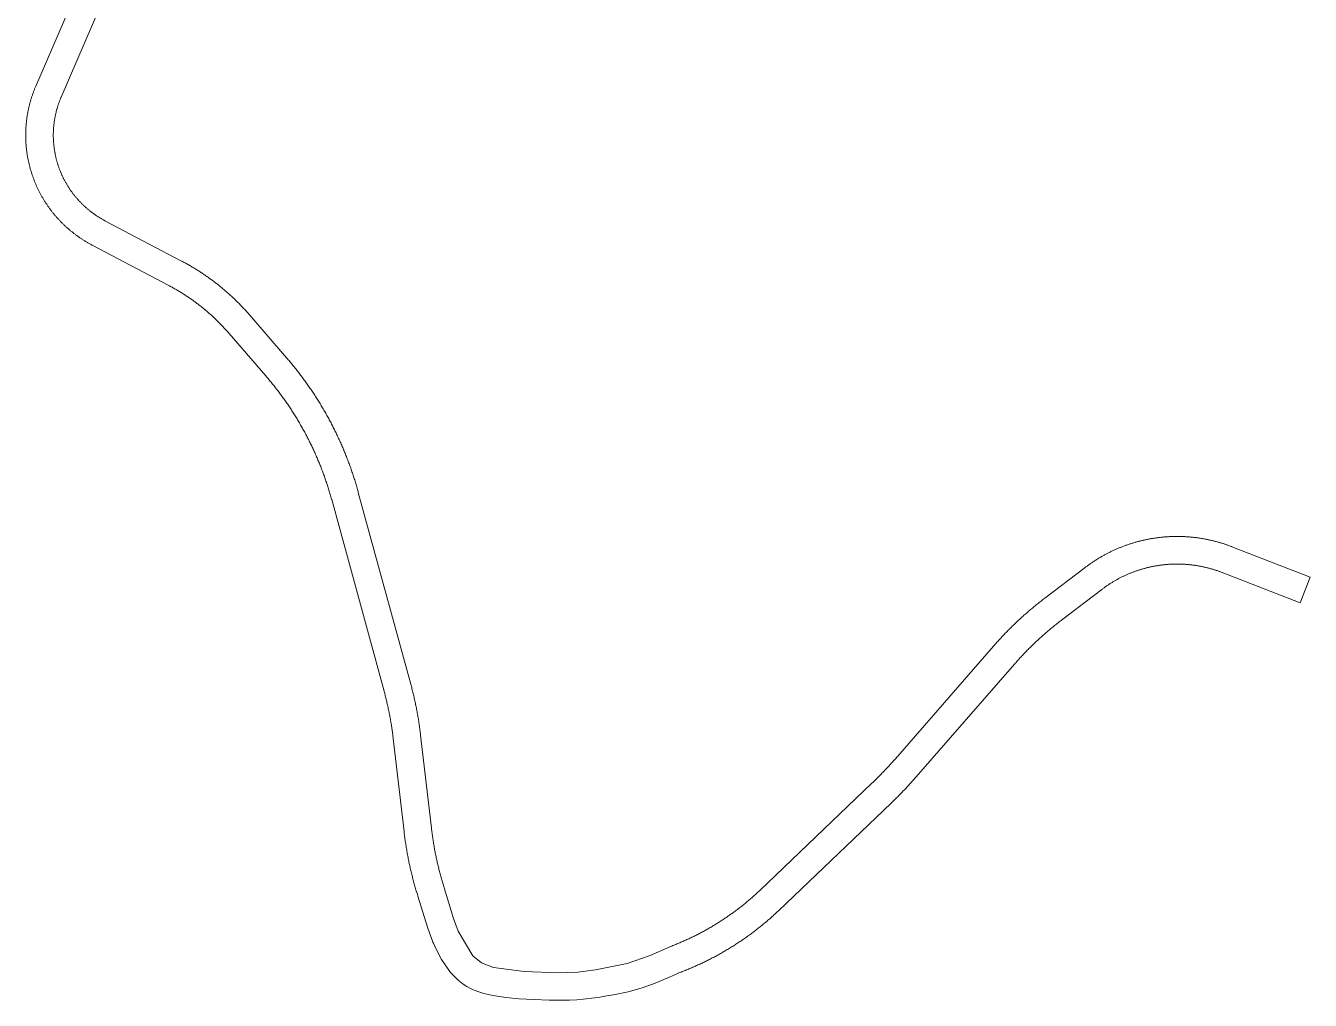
# Model space of a CAD drawing. Header units: metres. Extents: x 544015 to 544308, y 1852479 to 1852832.
# Drawn here: x 544074.9 to 544307.5, y 1852478.9 to 1852655.5 of the extents above; entities that cross this region are included whole.
import ezdxf

# ---------------------------------------------------------------- set-up
doc = ezdxf.new("R2010")
doc.units = ezdxf.units.M
doc.header["$MEASUREMENT"] = 0
doc.layers.add('Level 30', color=7, linetype='Continuous', lineweight=0)

msp = doc.modelspace()

# ---------------------------------------------------------------- linework, layer by layer
at = {"layer": 'Level 30', "color": 1, "linetype": 'Continuous', "lineweight": 0, "flags": 128}
for points in [[(544086.7305, 1852667.7745), (544076.7261, 1852644.5148), (544076.6734, 1852644.3914), (544076.6215, 1852644.2677), (544076.5703, 1852644.1437), (544076.5199, 1852644.0194), (544076.4702, 1852643.8947), (544076.4213, 1852643.7698), (544076.3731, 1852643.6446), (544076.3257, 1852643.5191), (544076.279, 1852643.3933), (544076.233, 1852643.2673), (544076.1878, 1852643.141), (544076.1434, 1852643.0144), (544076.0997, 1852642.8875), (544076.0568, 1852642.7604), (544076.0146, 1852642.6331), (544075.9732, 1852642.5054), (544075.9325, 1852642.3776), (544075.8926, 1852642.2495), (544075.8535, 1852642.1212), (544075.8152, 1852641.9926), (544075.7776, 1852641.8638), (544075.7408, 1852641.7348), (544075.7047, 1852641.6056), (544075.6694, 1852641.4761), (544075.6349, 1852641.3465), (544075.6012, 1852641.2166), (544075.5682, 1852641.0866), (544075.5361, 1852640.9563), (544075.5047, 1852640.8259), (544075.474, 1852640.6952), (544075.4442, 1852640.5644), (544075.4151, 1852640.4335), (544075.3868, 1852640.3023), (544075.3593, 1852640.171), (544075.3326, 1852640.0395), (544075.3067, 1852639.9079), (544075.2815, 1852639.7761), (544075.2572, 1852639.6442), (544075.2336, 1852639.5121), (544075.2108, 1852639.3799), (544075.1888, 1852639.2475), (544075.1676, 1852639.1151), (544075.1472, 1852638.9825), (544075.1276, 1852638.8497), (544075.1087, 1852638.7169), (544075.0907, 1852638.584), (544075.0734, 1852638.4509), (544075.057, 1852638.3178), (544075.0413, 1852638.1845), (544075.0265, 1852638.0512), (544075.0124, 1852637.9177), (544074.9991, 1852637.7842), (544074.9866, 1852637.6507), (544074.9749, 1852637.517), (544074.9641, 1852637.3833), (544074.954, 1852637.2495), (544074.9447, 1852637.1157), (544074.9362, 1852636.9818), (544074.9285, 1852636.8478), (544074.9216, 1852636.7138), (544074.9155, 1852636.5798), (544074.9102, 1852636.4457), (544074.9057, 1852636.3117), (544074.902, 1852636.1775), (544074.8991, 1852636.0434), (544074.897, 1852635.9093), (544074.8957, 1852635.7751), (544074.8952, 1852635.6409), (544074.8955, 1852635.5068), (544074.8966, 1852635.3726), (544074.8985, 1852635.2385), (544074.9012, 1852635.1043), (544074.9047, 1852634.9702), (544074.909, 1852634.8361), (544074.9142, 1852634.7021), (544074.9201, 1852634.568), (544074.9268, 1852634.434), (544074.9343, 1852634.3001), (544074.9425, 1852634.1662), (544074.9516, 1852634.0323), (544074.9615, 1852633.8985), (544074.9722, 1852633.7648), (544074.9837, 1852633.6311), (544074.996, 1852633.4975), (544075.0091, 1852633.364), (544075.023, 1852633.2305), (544075.0376, 1852633.0972), (544075.0531, 1852632.9639), (544075.0694, 1852632.8307), (544075.0864, 1852632.6977), (544075.1043, 1852632.5647), (544075.1229, 1852632.4318), (544075.1424, 1852632.2991), (544075.1626, 1852632.1664), (544075.1836, 1852632.0339), (544075.2054, 1852631.9015), (544075.228, 1852631.7693), (544075.2514, 1852631.6372), (544075.2755, 1852631.5052), (544075.3005, 1852631.3734), (544075.3262, 1852631.2417), (544075.3528, 1852631.1102), (544075.3801, 1852630.9789), (544075.4082, 1852630.8477), (544075.437, 1852630.7166), (544075.4667, 1852630.5858), (544075.4971, 1852630.4551), (544075.5284, 1852630.3247), (544075.5603, 1852630.1944), (544075.5931, 1852630.0643), (544075.6267, 1852629.9344), (544075.661, 1852629.8047), (544075.6961, 1852629.6752), (544075.7319, 1852629.5459), (544075.7686, 1852629.4168), (544075.806, 1852629.288), (544075.8441, 1852629.1593), (544075.8831, 1852629.031), (544075.9228, 1852628.9028), (544075.9632, 1852628.7749), (544076.0044, 1852628.6472), (544076.0464, 1852628.5198), (544076.0892, 1852628.3926), (544076.1327, 1852628.2657), (544076.1769, 1852628.139), (544076.2219, 1852628.0127), (544076.2677, 1852627.8865), (544076.3142, 1852627.7607), (544076.3615, 1852627.6351), (544076.4095, 1852627.5099), (544076.4583, 1852627.3849), (544076.5078, 1852627.2602), (544076.558, 1852627.1358), (544076.609, 1852627.0117), (544076.6607, 1852626.8879), (544076.7132, 1852626.7644), (544076.7664, 1852626.6412), (544076.8203, 1852626.5184), (544076.875, 1852626.3959), (544076.9304, 1852626.2737), (544076.9865, 1852626.1518), (544077.0434, 1852626.0303), (544077.1009, 1852625.9091), (544077.1592, 1852625.7883), (544077.2182, 1852625.6678), (544077.278, 1852625.5476), (544077.3384, 1852625.4279), (544077.3996, 1852625.3085), (544077.4614, 1852625.1894), (544077.524, 1852625.0707), (544077.5873, 1852624.9524), (544077.6513, 1852624.8345), (544077.716, 1852624.717), (544077.7814, 1852624.5998), (544077.8475, 1852624.4831), (544077.9142, 1852624.3667), (544077.9817, 1852624.2507), (544078.0499, 1852624.1352), (544078.1187, 1852624.02), (544078.1883, 1852623.9053), (544078.2585, 1852623.791), (544078.3294, 1852623.6771), (544078.401, 1852623.5636), (544078.4732, 1852623.4506), (544078.5462, 1852623.3379), (544078.6198, 1852623.2258), (544078.694, 1852623.114), (544078.769, 1852623.0028), (544078.8445, 1852622.8919), (544078.9208, 1852622.7815), (544078.9977, 1852622.6716), (544079.0753, 1852622.5621), (544079.1535, 1852622.4531), (544079.2324, 1852622.3446), (544079.3119, 1852622.2365), (544079.392, 1852622.1289), (544079.4728, 1852622.0218), (544079.5542, 1852621.9152), (544079.6363, 1852621.809), (544079.719, 1852621.7034), (544079.8023, 1852621.5982), (544079.8863, 1852621.4936), (544079.9708, 1852621.3894), (544080.056, 1852621.2858), (544080.1418, 1852621.1827), (544080.2283, 1852621.08), (544080.3153, 1852620.9779), (544080.4029, 1852620.8763), (544080.4912, 1852620.7753), (544080.58, 1852620.6748), (544080.6695, 1852620.5748), (544080.7595, 1852620.4753), (544080.8501, 1852620.3764), (544080.9413, 1852620.278), (544081.0331, 1852620.1801), (544081.1255, 1852620.0829), (544081.2185, 1852619.9861), (544081.312, 1852619.8899), (544081.4061, 1852619.7943), (544081.5008, 1852619.6993), (544081.5961, 1852619.6048), (544081.6919, 1852619.5108), (544081.7882, 1852619.4175), (544081.8851, 1852619.3247), (544081.9826, 1852619.2325), (544082.0806, 1852619.1409), (544082.1792, 1852619.0499), (544082.2783, 1852618.9594), (544082.3779, 1852618.8696), (544082.4781, 1852618.7804), (544082.5788, 1852618.6917), (544082.68, 1852618.6037), (544082.7818, 1852618.5162), (544082.8841, 1852618.4294), (544082.9869, 1852618.3432), (544083.0902, 1852618.2576), (544083.194, 1852618.1726), (544083.2983, 1852618.0882), (544083.4031, 1852618.0045), (544083.5084, 1852617.9213), (544083.6142, 1852617.8388), (544083.7205, 1852617.757), (544083.8273, 1852617.6758), (544083.9346, 1852617.5952), (544084.0423, 1852617.5152), (544084.1506, 1852617.4359), (544084.2592, 1852617.3573), (544084.3684, 1852617.2793), (544084.478, 1852617.2019), (544084.5881, 1852617.1252), (544084.6986, 1852617.0492), (544084.8096, 1852616.9738), (544084.9211, 1852616.8991), (544085.0329, 1852616.8251), (544085.1453, 1852616.7517), (544085.258, 1852616.679), (544085.3712, 1852616.6069), (544085.4848, 1852616.5356), (544085.5988, 1852616.4649), (544085.7133, 1852616.3949), (544085.8282, 1852616.3256), (544085.9435, 1852616.257), (544086.0591, 1852616.189), (544086.1752, 1852616.1218), (544086.2917, 1852616.0552), (544086.4086, 1852615.9894), (544086.5259, 1852615.9242), (544086.6436, 1852615.8597), (544086.7616, 1852615.796), (544086.88, 1852615.7329), (544086.9128, 1852615.7156), (544100.803, 1852608.4022), (544100.9561, 1852608.3211), (544101.1088, 1852608.2394), (544101.2611, 1852608.1569), (544101.413, 1852608.0738), (544101.5646, 1852607.9899), (544101.7157, 1852607.9054), (544101.8665, 1852607.8201), (544102.0169, 1852607.7341), (544102.1669, 1852607.6475), (544102.3164, 1852607.5602), (544102.4656, 1852607.4721), (544102.6144, 1852607.3834), (544102.7627, 1852607.294), (544102.9106, 1852607.2039), (544103.0581, 1852607.1132), (544103.2052, 1852607.0217), (544103.3519, 1852606.9296), (544103.4982, 1852606.8368), (544103.644, 1852606.7433), (544103.7894, 1852606.6491), (544103.9343, 1852606.5543), (544104.0788, 1852606.4588), (544104.2229, 1852606.3627), (544104.3665, 1852606.2658), (544104.5096, 1852606.1684), (544104.6524, 1852606.0702), (544104.7946, 1852605.9714), (544104.9364, 1852605.872), (544105.0778, 1852605.7718), (544105.2186, 1852605.6711), (544105.3591, 1852605.5697), (544105.499, 1852605.4676), (544105.6385, 1852605.3649), (544105.7775, 1852605.2616), (544105.916, 1852605.1576), (544106.054, 1852605.0529), (544106.1916, 1852604.9477), (544106.3286, 1852604.8418), (544106.4652, 1852604.7352), (544106.6013, 1852604.6281), (544106.7368, 1852604.5203), (544106.8719, 1852604.4119), (544107.0065, 1852604.3028), (544107.1406, 1852604.1932), (544107.2741, 1852604.0829), (544107.4072, 1852603.972), (544107.5397, 1852603.8605), (544107.6717, 1852603.7484), (544107.8033, 1852603.6357), (544107.9342, 1852603.5224), (544108.0647, 1852603.4084), (544108.1946, 1852603.2939), (544108.324, 1852603.1788), (544108.4529, 1852603.063), (544108.5812, 1852602.9467), (544108.709, 1852602.8298), (544108.8363, 1852602.7123), (544108.963, 1852602.5942), (544109.0891, 1852602.4755), (544109.2147, 1852602.3563), (544109.3398, 1852602.2364), (544109.4643, 1852602.116), (544109.5882, 1852601.995), (544109.7116, 1852601.8735), (544109.8345, 1852601.7513), (544109.9567, 1852601.6287), (544110.0784, 1852601.5054), (544110.1995, 1852601.3816), (544110.3201, 1852601.2572), (544110.44, 1852601.1323), (544110.5594, 1852601.0068), (544110.6782, 1852600.8808), (544110.7965, 1852600.7542), (544110.9141, 1852600.6271), (544111.0312, 1852600.4994), (544111.1476, 1852600.3712), (544111.2635, 1852600.2425), (544111.3788, 1852600.1132), (544111.4934, 1852599.9834), (544111.6075, 1852599.853), (544111.7147, 1852599.7294), (544118.3636, 1852592.0297), (544118.5035, 1852591.8672), (544118.6427, 1852591.704), (544118.7814, 1852591.5404), (544118.9194, 1852591.3763), (544119.0569, 1852591.2116), (544119.1937, 1852591.0464), (544119.3299, 1852590.8808), (544119.4655, 1852590.7146), (544119.6004, 1852590.5479), (544119.7348, 1852590.3807), (544119.8685, 1852590.213), (544120.0016, 1852590.0448), (544120.134, 1852589.8761), (544120.2658, 1852589.7069), (544120.397, 1852589.5373), (544120.5276, 1852589.3671), (544120.6575, 1852589.1965), (544120.7868, 1852589.0253), (544120.9155, 1852588.8537), (544121.0435, 1852588.6816), (544121.1708, 1852588.5091), (544121.2975, 1852588.336), (544121.4236, 1852588.1625), (544121.549, 1852587.9886), (544121.6738, 1852587.8141), (544121.798, 1852587.6392), (544121.9214, 1852587.4638), (544122.0442, 1852587.288), (544122.1664, 1852587.1117), (544122.2879, 1852586.935), (544122.4087, 1852586.7578), (544122.5289, 1852586.5801), (544122.6484, 1852586.402), (544122.7673, 1852586.2235), (544122.8855, 1852586.0445), (544123.003, 1852585.8651), (544123.1198, 1852585.6853), (544123.236, 1852585.505), (544123.3515, 1852585.3243), (544123.4663, 1852585.1431), (544123.5805, 1852584.9615), (544123.694, 1852584.7795), (544123.8068, 1852584.5971), (544123.9189, 1852584.4143), (544124.0303, 1852584.231), (544124.141, 1852584.0473), (544124.2511, 1852583.8633), (544124.3605, 1852583.6788), (544124.4691, 1852583.4939), (544124.5771, 1852583.3086), (544124.6844, 1852583.1229), (544124.791, 1852582.9367), (544124.8969, 1852582.7502), (544125.0022, 1852582.5633), (544125.1067, 1852582.3761), (544125.2105, 1852582.1884), (544125.3136, 1852582.0003), (544125.416, 1852581.8119), (544125.5177, 1852581.6231), (544125.6187, 1852581.4339), (544125.719, 1852581.2443), (544125.8186, 1852581.0543), (544125.9175, 1852580.864), (544126.0157, 1852580.6733), (544126.1131, 1852580.4823), (544126.2099, 1852580.2908), (544126.3059, 1852580.0991), (544126.4012, 1852579.9069), (544126.4958, 1852579.7144), (544126.5897, 1852579.5216), (544126.6829, 1852579.3284), (544126.7753, 1852579.1349), (544126.867, 1852578.941), (544126.958, 1852578.7468), (544127.0483, 1852578.5522), (544127.1378, 1852578.3573), (544127.2266, 1852578.1621), (544127.3147, 1852577.9666), (544127.4021, 1852577.7707), (544127.4887, 1852577.5745), (544127.5746, 1852577.378), (544127.6598, 1852577.1811), (544127.7442, 1852576.984), (544127.8279, 1852576.7865), (544127.9108, 1852576.5887), (544127.993, 1852576.3906), (544128.0745, 1852576.1922), (544128.1552, 1852575.9935), (544128.2352, 1852575.7945), (544128.3145, 1852575.5952), (544128.393, 1852575.3956), (544128.4707, 1852575.1957), (544128.5477, 1852574.9955), (544128.624, 1852574.7951), (544128.6995, 1852574.5943), (544128.7743, 1852574.3933), (544128.8483, 1852574.192), (544128.9216, 1852573.9904), (544128.9941, 1852573.7886), (544129.0658, 1852573.5865), (544129.1368, 1852573.3841), (544129.2071, 1852573.1815), (544129.2766, 1852572.9786), (544129.3453, 1852572.7754), (544129.4133, 1852572.572), (544129.4805, 1852572.3683), (544129.547, 1852572.1644), (544129.6127, 1852571.9602), (544129.6776, 1852571.7558), (544129.7418, 1852571.5512), (544129.8052, 1852571.3463), (544129.8678, 1852571.1411), (544129.9297, 1852570.9358), (544129.9908, 1852570.7302), (544130.0511, 1852570.5244), (544130.1107, 1852570.3183), (544130.1695, 1852570.1121), (544130.2276, 1852569.9056), (544130.2848, 1852569.6989), (544130.3094, 1852569.6094), (544139.7978, 1852534.8945), (544139.8539, 1852534.6875), (544139.9093, 1852534.4803), (544139.9639, 1852534.2729), (544140.0178, 1852534.0653), (544140.0708, 1852533.8575), (544140.1231, 1852533.6495), (544140.1747, 1852533.4413), (544140.2254, 1852533.2329), (544140.2754, 1852533.0243), (544140.3245, 1852532.8156), (544140.3729, 1852532.6066), (544140.4206, 1852532.3975), (544140.4674, 1852532.1882), (544140.5135, 1852531.9787), (544140.5587, 1852531.7691), (544140.6032, 1852531.5593), (544140.647, 1852531.3493), (544140.6899, 1852531.1392), (544140.732, 1852530.9289), (544140.7734, 1852530.7184), (544140.814, 1852530.5078), (544140.8538, 1852530.2971), (544140.8928, 1852530.0862), (544140.931, 1852529.8751), (544140.9684, 1852529.664), (544141.0051, 1852529.4526), (544141.0409, 1852529.2412), (544141.076, 1852529.0296), (544141.1103, 1852528.8179), (544141.1438, 1852528.606), (544141.1764, 1852528.394), (544141.2084, 1852528.182), (544141.2395, 1852527.9698), (544141.2698, 1852527.7574), (544141.2993, 1852527.545), (544141.3281, 1852527.3325), (544141.356, 1852527.1198), (544141.3832, 1852526.9071), (544141.4095, 1852526.6942), (544141.4351, 1852526.4813), (544141.4484, 1852526.3677), (544143.4062, 1852509.5097), (544143.4328, 1852509.2861), (544143.4601, 1852509.0626), (544143.4883, 1852508.8391), (544143.5173, 1852508.6158), (544143.547, 1852508.3926), (544143.5776, 1852508.1695), (544143.6089, 1852507.9465), (544143.6411, 1852507.7236), (544143.674, 1852507.5008), (544143.7077, 1852507.2781), (544143.7423, 1852507.0556), (544143.7776, 1852506.8332), (544143.8136, 1852506.6109), (544143.8505, 1852506.3887), (544143.8882, 1852506.1667), (544143.9267, 1852505.9448), (544143.9659, 1852505.7231), (544144.0059, 1852505.5014), (544144.0468, 1852505.28), (544144.0884, 1852505.0586), (544144.1308, 1852504.8375), (544144.174, 1852504.6165), (544144.2179, 1852504.3956), (544144.2627, 1852504.1749), (544144.3082, 1852503.9543), (544144.3545, 1852503.7339), (544144.4016, 1852503.5137), (544144.4495, 1852503.2937), (544144.4982, 1852503.0738), (544144.5476, 1852502.8541), (544144.5978, 1852502.6346), (544144.6488, 1852502.4152), (544144.7006, 1852502.196), (544144.7532, 1852501.9771), (544144.8065, 1852501.7583), (544144.8606, 1852501.5397), (544144.9155, 1852501.3213), (544144.9712, 1852501.103), (544145.0276, 1852500.885), (544145.0848, 1852500.6672), (544145.1428, 1852500.4496), (544145.2016, 1852500.2322), (544145.2611, 1852500.015), (544145.3214, 1852499.7981), (544145.3825, 1852499.5813), (544145.4443, 1852499.3648), (544145.5069, 1852499.1484), (544145.5703, 1852498.9323), (544145.6345, 1852498.7165), (544145.6994, 1852498.5008), (544145.7651, 1852498.2854), (544145.8315, 1852498.0702), (544145.8987, 1852497.8553), (544145.9119, 1852497.8134), (544147.6298, 1852492.182), (544148.6241, 1852489.4288), (544148.7222, 1852489.2466), (544149.0943, 1852488.4425), (544150.2011, 1852486.3013), (544151.8276, 1852483.975), (544153.2369, 1852482.55), (544154.144, 1852481.8453), (544154.792, 1852481.4277), (544155.3018, 1852481.1443), (544155.8029, 1852480.9003), (544156.7592, 1852480.5142), (544157.871, 1852480.1687), (544158.9177, 1852479.9142), (544159.9237, 1852479.7152), (544161.8621, 1852479.4344), (544164.2279, 1852479.2208), (544165.586, 1852479.1308), (544166.9484, 1852479.053), (544169.713, 1852478.9462), (544171.5039, 1852478.9235), (544173.3519, 1852478.9519), (544174.7179, 1852479.0207), (544175.8718, 1852479.1184), (544177.9612, 1852479.3784), (544178.87, 1852479.5127), (544179.7721, 1852479.6524), (544181.6257, 1852479.9687), (544183.9887, 1852480.4644), (544186.3224, 1852481.1037), (544188.6072, 1852481.9007), (544189.633, 1852482.3152), (544190.4488, 1852482.6702), (544191.2051, 1852483.0143), (544192.5418, 1852483.6217), (544193.0586, 1852483.8414), (544193.2858, 1852483.9326), (544193.5903, 1852484.0492), (544193.7832, 1852484.1235), (544193.9758, 1852484.1984), (544194.1682, 1852484.2741), (544194.3602, 1852484.3506), (544194.5519, 1852484.4278), (544194.7433, 1852484.5057), (544194.9345, 1852484.5844), (544195.1253, 1852484.6638), (544195.3158, 1852484.744), (544195.506, 1852484.8249), (544195.6959, 1852484.9065), (544195.8854, 1852484.9889), (544196.0747, 1852485.072), (544196.2636, 1852485.1558), (544196.4522, 1852485.2404), (544196.6404, 1852485.3257), (544196.8284, 1852485.4117), (544197.016, 1852485.4984), (544197.2032, 1852485.5859), (544197.3902, 1852485.6741), (544197.5768, 1852485.763), (544197.763, 1852485.8527), (544197.9489, 1852485.943), (544198.1344, 1852486.0341), (544198.3196, 1852486.1259), (544198.5044, 1852486.2184), (544198.6889, 1852486.3116), (544198.873, 1852486.4056), (544199.0567, 1852486.5002), (544199.2401, 1852486.5956), (544199.4231, 1852486.6917), (544199.6057, 1852486.7885), (544199.788, 1852486.8859), (544199.9698, 1852486.9841), (544200.1513, 1852487.083), (544200.3324, 1852487.1826), (544200.5132, 1852487.2829), (544200.6935, 1852487.3839), (544200.8734, 1852487.4856), (544201.053, 1852487.588), (544201.2321, 1852487.6911), (544201.4109, 1852487.7948), (544201.5892, 1852487.8993), (544201.7671, 1852488.0045), (544201.9447, 1852488.1103), (544202.1218, 1852488.2168), (544202.2985, 1852488.324), (544202.4748, 1852488.4319), (544202.6506, 1852488.5405), (544202.8261, 1852488.6498), (544203.0011, 1852488.7597), (544203.1757, 1852488.8703), (544203.3499, 1852488.9816), (544203.5236, 1852489.0936), (544203.6969, 1852489.2062), (544203.8698, 1852489.3195), (544204.0422, 1852489.4335), (544204.2142, 1852489.5481), (544204.3857, 1852489.6634), (544204.5568, 1852489.7794), (544204.7274, 1852489.896), (544204.8976, 1852490.0133), (544205.0673, 1852490.1312), (544205.2366, 1852490.2498), (544205.4054, 1852490.3691), (544205.5738, 1852490.489), (544205.7417, 1852490.6096), (544205.9091, 1852490.7308), (544206.076, 1852490.8526), (544206.2425, 1852490.9751), (544206.4085, 1852491.0983), (544206.574, 1852491.2221), (544206.739, 1852491.3465), (544206.9036, 1852491.4715), (544207.0677, 1852491.5972), (544207.2312, 1852491.7236), (544207.3943, 1852491.8505), (544207.5569, 1852491.9781), (544207.719, 1852492.1063), (544207.8806, 1852492.2352), (544208.0418, 1852492.3647), (544208.2024, 1852492.4948), (544208.3625, 1852492.6255), (544208.522, 1852492.7568), (544208.6811, 1852492.8888), (544208.8397, 1852493.0213), (544208.9978, 1852493.1545), (544209.1553, 1852493.2883), (544209.3123, 1852493.4227), (544209.4688, 1852493.5577), (544209.6248, 1852493.6933), (544209.7802, 1852493.8295), (544209.9352, 1852493.9664), (544210.0896, 1852494.1038), (544210.2434, 1852494.2418), (544210.3967, 1852494.3804), (544210.5495, 1852494.5196), (544210.7018, 1852494.6594), (544210.8535, 1852494.7997), (544211.0046, 1852494.9407), (544211.1552, 1852495.0822), (544211.2769, 1852495.1974), (544231.6037, 1852514.6259), (544231.7775, 1852514.7926), (544231.9508, 1852514.9599), (544232.1235, 1852515.1277), (544232.2957, 1852515.2961), (544232.4673, 1852515.4651), (544232.6383, 1852515.6347), (544232.8088, 1852515.8048), (544232.9787, 1852515.9755), (544233.148, 1852516.1468), (544233.3167, 1852516.3186), (544233.4849, 1852516.4909), (544233.6525, 1852516.6639), (544233.8196, 1852516.8374), (544233.986, 1852517.0114), (544234.1519, 1852517.186), (544234.3172, 1852517.3611), (544234.482, 1852517.5368), (544234.6461, 1852517.7131), (544234.8096, 1852517.8898), (544234.9726, 1852518.0672), (544235.135, 1852518.245), (544235.2967, 1852518.4234), (544235.4579, 1852518.6024), (544235.6185, 1852518.7818), (544235.7785, 1852518.9619), (544235.9379, 1852519.1424), (544236.0967, 1852519.3235), (544236.1645, 1852519.4011), (544253.9519, 1852539.8098), (544254.0931, 1852539.9712), (544254.235, 1852540.1321), (544254.3774, 1852540.2925), (544254.5204, 1852540.4523), (544254.664, 1852540.6116), (544254.8082, 1852540.7704), (544254.953, 1852540.9286), (544255.0984, 1852541.0863), (544255.2444, 1852541.2434), (544255.3909, 1852541.4), (544255.5381, 1852541.5561), (544255.6858, 1852541.7115), (544255.8341, 1852541.8665), (544255.983, 1852542.0209), (544256.1324, 1852542.1747), (544256.2825, 1852542.328), (544256.433, 1852542.4807), (544256.5842, 1852542.6328), (544256.7359, 1852542.7844), (544256.8882, 1852542.9354), (544257.0411, 1852543.0859), (544257.1945, 1852543.2358), (544257.3485, 1852543.3851), (544257.503, 1852543.5338), (544257.6581, 1852543.6819), (544257.8137, 1852543.8295), (544257.9699, 1852543.9765), (544258.1267, 1852544.1229), (544258.2839, 1852544.2687), (544258.4418, 1852544.414), (544258.6001, 1852544.5586), (544258.759, 1852544.7027), (544258.9185, 1852544.8461), (544259.0784, 1852544.989), (544259.2389, 1852545.1312), (544259.4, 1852545.2729), (544259.5615, 1852545.414), (544259.7236, 1852545.5544), (544259.8862, 1852545.6943), (544260.0493, 1852545.8335), (544260.213, 1852545.9722), (544260.3772, 1852546.1102), (544260.5418, 1852546.2476), (544260.707, 1852546.3844), (544260.8727, 1852546.5206), (544261.0389, 1852546.6561), (544261.2056, 1852546.7911), (544261.3728, 1852546.9254), (544261.5405, 1852547.0591), (544261.7087, 1852547.1921), (544261.8774, 1852547.3246), (544262.0466, 1852547.4564), (544262.2163, 1852547.5876), (544262.3865, 1852547.7181), (544262.46, 1852547.7742), (544269.771, 1852553.3423), (544269.8779, 1852553.4232), (544269.9854, 1852553.5036), (544270.0933, 1852553.5833), (544270.2017, 1852553.6623), (544270.3106, 1852553.7407), (544270.42, 1852553.8184), (544270.5298, 1852553.8955), (544270.64, 1852553.972), (544270.7507, 1852554.0477), (544270.8619, 1852554.1229), (544270.9735, 1852554.1973), (544271.0856, 1852554.2711), (544271.1981, 1852554.3442), (544271.311, 1852554.4167), (544271.4243, 1852554.4884), (544271.5381, 1852554.5595), (544271.6523, 1852554.6299), (544271.7669, 1852554.6997), (544271.882, 1852554.7687), (544271.9974, 1852554.8371), (544272.1133, 1852554.9047), (544272.2295, 1852554.9717), (544272.3462, 1852555.038), (544272.4632, 1852555.1036), (544272.5806, 1852555.1685), (544272.6984, 1852555.2326), (544272.8166, 1852555.2961), (544272.9352, 1852555.3589), (544273.0542, 1852555.421), (544273.1735, 1852555.4823), (544273.2931, 1852555.543), (544273.4132, 1852555.6029), (544273.5336, 1852555.6621), (544273.6543, 1852555.7206), (544273.7754, 1852555.7784), (544273.8968, 1852555.8354), (544274.0186, 1852555.8917), (544274.1407, 1852555.9473), (544274.2631, 1852556.0022), (544274.3859, 1852556.0564), (544274.509, 1852556.1098), (544274.6324, 1852556.1624), (544274.7561, 1852556.2144), (544274.8801, 1852556.2656), (544275.0044, 1852556.316), (544275.129, 1852556.3657), (544275.2539, 1852556.4147), (544275.3791, 1852556.4629), (544275.5046, 1852556.5104), (544275.6304, 1852556.5571), (544275.7564, 1852556.6031), (544275.8827, 1852556.6483), (544276.0093, 1852556.6928), (544276.1361, 1852556.7365), (544276.2632, 1852556.7794), (544276.3906, 1852556.8216), (544276.5182, 1852556.8631), (544276.646, 1852556.9038), (544276.7741, 1852556.9437), (544276.9025, 1852556.9828), (544277.031, 1852557.0212), (544277.1598, 1852557.0588), (544277.2888, 1852557.0957), (544277.418, 1852557.1317), (544277.5475, 1852557.167), (544277.6771, 1852557.2016), (544277.807, 1852557.2353), (544277.937, 1852557.2683), (544278.0672, 1852557.3005), (544278.1977, 1852557.332), (544278.3283, 1852557.3626), (544278.4591, 1852557.3925), (544278.5901, 1852557.4216), (544278.7212, 1852557.4499), (544278.8525, 1852557.4774), (544278.984, 1852557.5042), (544279.1156, 1852557.5301), (544279.2474, 1852557.5553), (544279.3793, 1852557.5797), (544279.5114, 1852557.6033), (544279.6436, 1852557.6261), (544279.7759, 1852557.6481), (544279.9084, 1852557.6694), (544280.041, 1852557.6898), (544280.1737, 1852557.7095), (544280.3066, 1852557.7283), (544280.4395, 1852557.7464), (544280.5725, 1852557.7637), (544280.7057, 1852557.7802), (544280.8389, 1852557.7958), (544280.9723, 1852557.8107), (544281.1057, 1852557.8248), (544281.2392, 1852557.8381), (544281.3728, 1852557.8507), (544281.5064, 1852557.8624), (544281.6401, 1852557.8733), (544281.7739, 1852557.8834), (544281.9078, 1852557.8927), (544282.0417, 1852557.9012), (544282.1756, 1852557.909), (544282.3096, 1852557.9159), (544282.4436, 1852557.922), (544282.5777, 1852557.9273), (544282.7118, 1852557.9319), (544282.8459, 1852557.9356), (544282.98, 1852557.9385), (544283.1141, 1852557.9406), (544283.2483, 1852557.942), (544283.3825, 1852557.9425), (544283.5166, 1852557.9422), (544283.6508, 1852557.9411), (544283.7849, 1852557.9393), (544283.9191, 1852557.9366), (544284.0532, 1852557.9331), (544284.1873, 1852557.9288), (544284.3214, 1852557.9238), (544284.4554, 1852557.9179), (544284.5894, 1852557.9112), (544284.7234, 1852557.9037), (544284.8573, 1852557.8955), (544284.9911, 1852557.8864), (544285.1249, 1852557.8765), (544285.2587, 1852557.8659), (544285.3923, 1852557.8544), (544285.5259, 1852557.8422), (544285.6595, 1852557.8291), (544285.7929, 1852557.8153), (544285.9263, 1852557.8006), (544286.0595, 1852557.7852), (544286.1927, 1852557.7689), (544286.3258, 1852557.7519), (544286.4588, 1852557.7341), (544286.5916, 1852557.7155), (544286.7244, 1852557.6961), (544286.857, 1852557.6759), (544286.9895, 1852557.6549), (544287.1219, 1852557.6331), (544287.2542, 1852557.6105), (544287.3863, 1852557.5872), (544287.5183, 1852557.5631), (544287.6501, 1852557.5381), (544287.7818, 1852557.5124), (544287.9133, 1852557.4859), (544288.0447, 1852557.4586), (544288.1759, 1852557.4306), (544288.3069, 1852557.4017), (544288.4377, 1852557.3721), (544288.5684, 1852557.3417), (544288.6989, 1852557.3105), (544288.8292, 1852557.2785), (544288.9593, 1852557.2458), (544289.0892, 1852557.2123), (544289.2189, 1852557.178), (544289.3484, 1852557.1429), (544289.4777, 1852557.1071), (544289.6068, 1852557.0705), (544289.7356, 1852557.0331), (544289.8643, 1852556.995), (544289.9927, 1852556.9561), (544290.1208, 1852556.9164), (544290.2488, 1852556.876), (544290.3764, 1852556.8348), (544290.5039, 1852556.7928), (544290.6311, 1852556.7501), (544290.758, 1852556.7066), (544290.8846, 1852556.6624), (544291.011, 1852556.6174), (544291.1372, 1852556.5717), (544291.263, 1852556.5252), (544291.3886, 1852556.4779), (544291.5139, 1852556.4299), (544291.5377, 1852556.4207), (544305.7207, 1852550.9214), (544307.5283, 1852555.5832), (544293.3452, 1852561.0826), (544293.3096, 1852561.0964), (544293.1711, 1852561.1494), (544293.0323, 1852561.2017), (544292.8932, 1852561.2533), (544292.7538, 1852561.3041), (544292.6142, 1852561.3541), (544292.4743, 1852561.4034), (544292.3342, 1852561.452), (544292.1938, 1852561.4998), (544292.0531, 1852561.5468), (544291.9122, 1852561.5931), (544291.771, 1852561.6386), (544291.6296, 1852561.6833), (544291.4879, 1852561.7273), (544291.3461, 1852561.7706), (544291.2039, 1852561.813), (544291.0616, 1852561.8547), (544290.919, 1852561.8956), (544290.7762, 1852561.9358), (544290.6332, 1852561.9751), (544290.49, 1852562.0138), (544290.3466, 1852562.0516), (544290.203, 1852562.0887), (544290.0592, 1852562.1249), (544289.9152, 1852562.1604), (544289.771, 1852562.1952), (544289.6266, 1852562.2291), (544289.482, 1852562.2623), (544289.3373, 1852562.2947), (544289.1924, 1852562.3263), (544289.0473, 1852562.3571), (544288.902, 1852562.3872), (544288.7566, 1852562.4165), (544288.611, 1852562.4449), (544288.4653, 1852562.4726), (544288.3195, 1852562.4995), (544288.1735, 1852562.5257), (544288.0273, 1852562.551), (544287.881, 1852562.5755), (544287.7346, 1852562.5993), (544287.5881, 1852562.6223), (544287.4414, 1852562.6444), (544287.2947, 1852562.6658), (544287.1478, 1852562.6864), (544287.0008, 1852562.7062), (544286.8537, 1852562.7252), (544286.7065, 1852562.7434), (544286.5592, 1852562.7608), (544286.4118, 1852562.7775), (544286.2643, 1852562.7933), (544286.1168, 1852562.8083), (544285.9691, 1852562.8226), (544285.8214, 1852562.836), (544285.6736, 1852562.8486), (544285.5258, 1852562.8605), (544285.3779, 1852562.8715), (544285.2299, 1852562.8818), (544285.0819, 1852562.8912), (544284.9338, 1852562.8999), (544284.7857, 1852562.9077), (544284.6375, 1852562.9148), (544284.4893, 1852562.921), (544284.3411, 1852562.9265), (544284.1929, 1852562.9312), (544284.0446, 1852562.935), (544283.8963, 1852562.9381), (544283.748, 1852562.9403), (544283.5997, 1852562.9418), (544283.4513, 1852562.9424), (544283.303, 1852562.9423), (544283.1547, 1852562.9414), (544283.0064, 1852562.9396), (544282.8581, 1852562.9371), (544282.7098, 1852562.9337), (544282.5615, 1852562.9296), (544282.4133, 1852562.9247), (544282.2651, 1852562.9189), (544282.1169, 1852562.9124), (544281.9688, 1852562.905), (544281.8207, 1852562.8969), (544281.6726, 1852562.888), (544281.5246, 1852562.8782), (544281.3766, 1852562.8677), (544281.2288, 1852562.8564), (544281.0809, 1852562.8442), (544280.9332, 1852562.8313), (544280.7855, 1852562.8176), (544280.6379, 1852562.8031), (544280.4903, 1852562.7877), (544280.3429, 1852562.7716), (544280.1955, 1852562.7547), (544280.0483, 1852562.737), (544279.9011, 1852562.7185), (544279.754, 1852562.6992), (544279.6071, 1852562.6792), (544279.4602, 1852562.6583), (544279.3135, 1852562.6366), (544279.1669, 1852562.6142), (544279.0204, 1852562.5909), (544278.874, 1852562.5669), (544278.7278, 1852562.5421), (544278.5817, 1852562.5165), (544278.4357, 1852562.4901), (544278.2899, 1852562.4629), (544278.1443, 1852562.4349), (544277.9988, 1852562.4061), (544277.8534, 1852562.3766), (544277.7082, 1852562.3463), (544277.5632, 1852562.3152), (544277.4183, 1852562.2833), (544277.2737, 1852562.2506), (544277.1292, 1852562.2171), (544276.9848, 1852562.1829), (544276.8407, 1852562.1479), (544276.6968, 1852562.1121), (544276.553, 1852562.0756), (544276.4095, 1852562.0382), (544276.2661, 1852562.0001), (544276.123, 1852561.9612), (544275.9801, 1852561.9216), (544275.8374, 1852561.8811), (544275.6949, 1852561.8399), (544275.5526, 1852561.798), (544275.4106, 1852561.7553), (544275.2688, 1852561.7118), (544275.1272, 1852561.6675), (544274.9859, 1852561.6225), (544274.8448, 1852561.5767), (544274.704, 1852561.5302), (544274.5634, 1852561.4829), (544274.4231, 1852561.4348), (544274.283, 1852561.386), (544274.1432, 1852561.3364), (544274.0037, 1852561.2861), (544273.8644, 1852561.235), (544273.7254, 1852561.1832), (544273.5868, 1852561.1306), (544273.4483, 1852561.0773), (544273.3102, 1852561.0232), (544273.1724, 1852560.9684), (544273.0349, 1852560.9129), (544272.8976, 1852560.8566), (544272.7607, 1852560.7995), (544272.6241, 1852560.7418), (544272.4878, 1852560.6833), (544272.3518, 1852560.624), (544272.2162, 1852560.564), (544272.0809, 1852560.5033), (544271.9458, 1852560.4419), (544271.8112, 1852560.3797), (544271.6768, 1852560.3169), (544271.5429, 1852560.2532), (544271.4092, 1852560.1889), (544271.2759, 1852560.1239), (544271.143, 1852560.0581), (544271.0104, 1852559.9916), (544270.8782, 1852559.9244), (544270.7463, 1852559.8565), (544270.6148, 1852559.7879), (544270.4837, 1852559.7185), (544270.3529, 1852559.6485), (544270.2226, 1852559.5778), (544270.0926, 1852559.5063), (544269.963, 1852559.4342), (544269.8338, 1852559.3613), (544269.705, 1852559.2878), (544269.5766, 1852559.2136), (544269.4485, 1852559.1386), (544269.3209, 1852559.063), (544269.1937, 1852558.9867), (544269.067, 1852558.9097), (544268.9406, 1852558.8321), (544268.8147, 1852558.7537), (544268.6891, 1852558.6747), (544268.564, 1852558.595), (544268.4394, 1852558.5146), (544268.3152, 1852558.4336), (544268.1914, 1852558.3519), (544268.068, 1852558.2695), (544267.9451, 1852558.1864), (544267.8227, 1852558.1027), (544267.7007, 1852558.0184), (544267.5792, 1852557.9333), (544267.4581, 1852557.8477), (544267.3375, 1852557.7613), (544267.2173, 1852557.6744), (544267.0977, 1852557.5867), (544266.9785, 1852557.4985), (544266.8597, 1852557.4095), (544266.7415, 1852557.32), (544259.4305, 1852551.7519), (544259.2976, 1852551.6504), (544259.1203, 1852551.5141), (544258.9435, 1852551.3772), (544258.7672, 1852551.2396), (544258.5914, 1852551.1015), (544258.4161, 1852550.9627), (544258.2412, 1852550.8232), (544258.0669, 1852550.6832), (544257.8931, 1852550.5425), (544257.7198, 1852550.4012), (544257.547, 1852550.2593), (544257.3747, 1852550.1168), (544257.2029, 1852549.9736), (544257.0316, 1852549.8299), (544256.8609, 1852549.6855), (544256.6907, 1852549.5405), (544256.5209, 1852549.3949), (544256.3517, 1852549.2487), (544256.1831, 1852549.1019), (544256.0149, 1852548.9545), (544255.8473, 1852548.8065), (544255.6802, 1852548.6579), (544255.5137, 1852548.5087), (544255.3476, 1852548.359), (544255.1822, 1852548.2086), (544255.0172, 1852548.0576), (544254.8528, 1852547.906), (544254.689, 1852547.7539), (544254.5256, 1852547.6011), (544254.3629, 1852547.4478), (544254.2007, 1852547.2939), (544254.039, 1852547.1394), (544253.8779, 1852546.9844), (544253.7173, 1852546.8287), (544253.5573, 1852546.6725), (544253.3979, 1852546.5157), (544253.239, 1852546.3584), (544253.0807, 1852546.2005), (544252.923, 1852546.042), (544252.7658, 1852545.883), (544252.6092, 1852545.7233), (544252.4532, 1852545.5632), (544252.2977, 1852545.4025), (544252.1428, 1852545.2412), (544251.9885, 1852545.0793), (544251.8348, 1852544.917), (544251.6816, 1852544.754), (544251.5291, 1852544.5906), (544251.3771, 1852544.4265), (544251.2257, 1852544.262), (544251.0749, 1852544.0969), (544250.9247, 1852543.9312), (544250.7751, 1852543.765), (544250.6261, 1852543.5983), (544250.4777, 1852543.4311), (544250.3298, 1852543.2633), (544250.1826, 1852543.095), (544232.3952, 1852522.6863), (544232.3241, 1852522.6048), (544232.1708, 1852522.4302), (544232.017, 1852522.256), (544231.8625, 1852522.0824), (544231.7074, 1852521.9093), (544231.5518, 1852521.7368), (544231.3955, 1852521.5648), (544231.2387, 1852521.3933), (544231.0813, 1852521.2224), (544230.9233, 1852521.052), (544230.7647, 1852520.8821), (544230.6055, 1852520.7128), (544230.4457, 1852520.5441), (544230.2854, 1852520.3759), (544230.1244, 1852520.2083), (544229.9629, 1852520.0412), (544229.8009, 1852519.8747), (544229.6382, 1852519.7087), (544229.475, 1852519.5433), (544229.3112, 1852519.3784), (544229.1469, 1852519.2141), (544228.9819, 1852519.0504), (544228.8165, 1852518.8873), (544228.6504, 1852518.7247), (544228.4838, 1852518.5627), (544228.3167, 1852518.4013), (544228.149, 1852518.2404), (544207.8221, 1852498.8119), (544207.6975, 1852498.6944), (544207.5531, 1852498.5594), (544207.4082, 1852498.4251), (544207.2628, 1852498.2913), (544207.1169, 1852498.1581), (544206.9704, 1852498.0254), (544206.8233, 1852497.8934), (544206.6758, 1852497.762), (544206.5277, 1852497.6312), (544206.379, 1852497.5009), (544206.2299, 1852497.3713), (544206.0802, 1852497.2423), (544205.93, 1852497.1139), (544205.7793, 1852496.9861), (544205.628, 1852496.8589), (544205.4763, 1852496.7323), (544205.324, 1852496.6064), (544205.1713, 1852496.481), (544205.018, 1852496.3563), (544204.8642, 1852496.2322), (544204.7099, 1852496.1087), (544204.5552, 1852495.9858), (544204.3999, 1852495.8636), (544204.2441, 1852495.742), (544204.0879, 1852495.6211), (544203.9311, 1852495.5007), (544203.7739, 1852495.381), (544203.6162, 1852495.262), (544203.458, 1852495.1435), (544203.2993, 1852495.0258), (544203.1401, 1852494.9086), (544202.9805, 1852494.7921), (544202.8204, 1852494.6763), (544202.6599, 1852494.5611), (544202.4988, 1852494.4466), (544202.3374, 1852494.3327), (544202.1754, 1852494.2194), (544202.013, 1852494.1069), (544201.8501, 1852493.9949), (544201.6868, 1852493.8837), (544201.5231, 1852493.7731), (544201.3589, 1852493.6631), (544201.1942, 1852493.5539), (544201.0291, 1852493.4453), (544200.8636, 1852493.3373), (544200.6976, 1852493.2301), (544200.5312, 1852493.1235), (544200.3644, 1852493.0176), (544200.1971, 1852492.9123), (544200.0295, 1852492.8078), (544199.8614, 1852492.7039), (544199.6928, 1852492.6007), (544199.5239, 1852492.4982), (544199.3546, 1852492.3964), (544199.1848, 1852492.2952), (544199.0146, 1852492.1948), (544198.844, 1852492.095), (544198.6731, 1852491.9959), (544198.5017, 1852491.8975), (544198.3299, 1852491.7999), (544198.1577, 1852491.7029), (544197.9852, 1852491.6066), (544197.8122, 1852491.511), (544197.6389, 1852491.4161), (544197.4652, 1852491.3219), (544197.2911, 1852491.2284), (544197.1166, 1852491.1356), (544196.9418, 1852491.0436), (544196.7665, 1852490.9522), (544196.591, 1852490.8615), (544196.415, 1852490.7716), (544196.2387, 1852490.6824), (544196.062, 1852490.5938), (544195.885, 1852490.5061), (544195.7076, 1852490.419), (544195.5299, 1852490.3326), (544195.3518, 1852490.247), (544195.1733, 1852490.162), (544194.9946, 1852490.0778), (544194.8155, 1852489.9944), (544194.636, 1852489.9116), (544194.4562, 1852489.8296), (544194.2761, 1852489.7483), (544194.0957, 1852489.6677), (544193.9149, 1852489.5879), (544193.7338, 1852489.5088), (544193.5524, 1852489.4304), (544193.3707, 1852489.3528), (544193.1886, 1852489.2759), (544193.0063, 1852489.1998), (544192.8237, 1852489.1244), (544192.6407, 1852489.0497), (544192.4574, 1852488.9757), (544192.2739, 1852488.9025), (544192.09, 1852488.8301), (544191.9059, 1852488.7584), (544191.8348, 1852488.7309)], [(544191.5368, 1852488.6172), (544187.9947, 1852487.0524), (544183.8023, 1852485.5761), (544178.0933, 1852484.4521), (544174.8626, 1852484.046), (544171.2663, 1852483.9242), (544165.1707, 1852484.1678), (544159.5813, 1852484.8919), (544157.4144, 1852485.6863), (544155.8445, 1852486.9777), (544153.2015, 1852491.4744), (544152.3754, 1852493.7617), (544150.6943, 1852499.2724), (544150.6796, 1852499.3186), (544150.615, 1852499.525), (544150.5511, 1852499.7316), (544150.488, 1852499.9384), (544150.4257, 1852500.1455), (544150.3641, 1852500.3528), (544150.3033, 1852500.5603), (544150.2433, 1852500.7681), (544150.184, 1852500.976), (544150.1255, 1852501.1842), (544150.0678, 1852501.3926), (544150.0108, 1852501.6012), (544149.9546, 1852501.81), (544149.8992, 1852502.0191), (544149.8446, 1852502.2283), (544149.7907, 1852502.4377), (544149.7376, 1852502.6474), (544149.6853, 1852502.8572), (544149.6338, 1852503.0672), (544149.583, 1852503.2774), (544149.533, 1852503.4878), (544149.4838, 1852503.6984), (544149.4354, 1852503.9091), (544149.3878, 1852504.12), (544149.3409, 1852504.3312), (544149.2948, 1852504.5424), (544149.2495, 1852504.7539), (544149.205, 1852504.9655), (544149.1613, 1852505.1773), (544149.1183, 1852505.3892), (544149.0762, 1852505.6013), (544149.0348, 1852505.8136), (544148.9942, 1852506.026), (544148.9544, 1852506.2385), (544148.9153, 1852506.4512), (544148.8771, 1852506.664), (544148.8397, 1852506.877), (544148.803, 1852507.0901), (544148.7671, 1852507.3034), (544148.7321, 1852507.5168), (544148.6978, 1852507.7303), (544148.6643, 1852507.9439), (544148.6315, 1852508.1577), (544148.5996, 1852508.3716), (544148.5685, 1852508.5855), (544148.5382, 1852508.7997), (544148.5086, 1852509.0139), (544148.4799, 1852509.2282), (544148.4519, 1852509.4426), (544148.4247, 1852509.6572), (544148.3984, 1852509.8718), (544148.3728, 1852510.0865), (544146.415, 1852526.9445), (544146.4083, 1852527.002), (544146.3819, 1852527.224), (544146.3547, 1852527.4459), (544146.3267, 1852527.6678), (544146.2979, 1852527.8895), (544146.2684, 1852528.1112), (544146.238, 1852528.3327), (544146.2068, 1852528.5541), (544146.1749, 1852528.7755), (544146.1421, 1852528.9967), (544146.1086, 1852529.2177), (544146.0743, 1852529.4387), (544146.0392, 1852529.6595), (544146.0033, 1852529.8802), (544145.9666, 1852530.1008), (544145.9291, 1852530.3212), (544145.8908, 1852530.5416), (544145.8518, 1852530.7617), (544145.8119, 1852530.9817), (544145.7713, 1852531.2016), (544145.7299, 1852531.4214), (544145.6877, 1852531.641), (544145.6447, 1852531.8604), (544145.6009, 1852532.0797), (544145.5563, 1852532.2988), (544145.511, 1852532.5178), (544145.4649, 1852532.7366), (544145.418, 1852532.9552), (544145.3703, 1852533.1736), (544145.3218, 1852533.3919), (544145.2725, 1852533.61), (544145.2225, 1852533.828), (544145.1717, 1852534.0457), (544145.1201, 1852534.2633), (544145.0677, 1852534.4807), (544145.0146, 1852534.6979), (544144.9607, 1852534.9149), (544144.906, 1852535.1317), (544144.8505, 1852535.3483), (544144.7943, 1852535.5648), (544144.7372, 1852535.781), (544144.6794, 1852535.997), (544144.6209, 1852536.2128), (544135.1325, 1852570.9277), (544135.1019, 1852571.0392), (544135.0421, 1852571.2547), (544134.9816, 1852571.47), (544134.9203, 1852571.685), (544134.8583, 1852571.8998), (544134.7955, 1852572.1144), (544134.7319, 1852572.3288), (544134.6675, 1852572.543), (544134.6024, 1852572.7569), (544134.5365, 1852572.9706), (544134.4699, 1852573.184), (544134.4025, 1852573.3972), (544134.3343, 1852573.6102), (544134.2654, 1852573.8229), (544134.1957, 1852574.0354), (544134.1252, 1852574.2476), (544134.054, 1852574.4595), (544133.9821, 1852574.6712), (544133.9093, 1852574.8827), (544133.8359, 1852575.0939), (544133.7616, 1852575.3048), (544133.6866, 1852575.5155), (544133.6109, 1852575.7258), (544133.5344, 1852575.936), (544133.4571, 1852576.1458), (544133.3791, 1852576.3554), (544133.3004, 1852576.5646), (544133.2209, 1852576.7736), (544133.1406, 1852576.9824), (544133.0597, 1852577.1908), (544132.9779, 1852577.3989), (544132.8954, 1852577.6068), (544132.8122, 1852577.8143), (544132.7283, 1852578.0215), (544132.6436, 1852578.2285), (544132.5581, 1852578.4351), (544132.4719, 1852578.6415), (544132.385, 1852578.8475), (544132.2973, 1852579.0532), (544132.209, 1852579.2586), (544132.1198, 1852579.4637), (544132.03, 1852579.6684), (544131.9394, 1852579.8728), (544131.8481, 1852580.077), (544131.756, 1852580.2807), (544131.6632, 1852580.4842), (544131.5697, 1852580.6873), (544131.4755, 1852580.8901), (544131.3805, 1852581.0925), (544131.2848, 1852581.2946), (544131.1884, 1852581.4964), (544131.0913, 1852581.6978), (544130.9935, 1852581.8988), (544130.8949, 1852582.0996), (544130.7956, 1852582.2999), (544130.6956, 1852582.4999), (544130.5949, 1852582.6996), (544130.4935, 1852582.8988), (544130.3913, 1852583.0978), (544130.2885, 1852583.2963), (544130.1849, 1852583.4945), (544130.0806, 1852583.6923), (544129.9757, 1852583.8897), (544129.87, 1852584.0868), (544129.7636, 1852584.2835), (544129.6565, 1852584.4798), (544129.5487, 1852584.6757), (544129.4402, 1852584.8712), (544129.331, 1852585.0663), (544129.2212, 1852585.2611), (544129.1106, 1852585.4554), (544128.9993, 1852585.6494), (544128.8873, 1852585.8429), (544128.7747, 1852586.0361), (544128.6613, 1852586.2288), (544128.5473, 1852586.4212), (544128.4325, 1852586.6131), (544128.3171, 1852586.8046), (544128.201, 1852586.9957), (544128.0842, 1852587.1864), (544127.9668, 1852587.3767), (544127.8486, 1852587.5665), (544127.7298, 1852587.7559), (544127.6103, 1852587.9449), (544127.4901, 1852588.1335), (544127.3693, 1852588.3216), (544127.2478, 1852588.5093), (544127.1256, 1852588.6966), (544127.0027, 1852588.8834), (544126.8792, 1852589.0698), (544126.755, 1852589.2558), (544126.6301, 1852589.4413), (544126.5046, 1852589.6263), (544126.3784, 1852589.8109), (544126.2516, 1852589.9951), (544126.1241, 1852590.1788), (544125.9959, 1852590.362), (544125.8671, 1852590.5448), (544125.7377, 1852590.7271), (544125.6075, 1852590.9089), (544125.4768, 1852591.0903), (544125.3454, 1852591.2712), (544125.2133, 1852591.4517), (544125.0806, 1852591.6317), (544124.9472, 1852591.8112), (544124.8133, 1852591.9902), (544124.6786, 1852592.1687), (544124.5434, 1852592.3468), (544124.4075, 1852592.5243), (544124.2709, 1852592.7014), (544124.1337, 1852592.878), (544123.9959, 1852593.0541), (544123.8575, 1852593.2297), (544123.7185, 1852593.4048), (544123.5788, 1852593.5794), (544123.4385, 1852593.7535), (544123.2975, 1852593.9271), (544123.156, 1852594.1002), (544123.0138, 1852594.2728), (544122.871, 1852594.4449), (544122.7276, 1852594.6165), (544122.5836, 1852594.7875), (544122.439, 1852594.9581), (544122.2938, 1852595.1281), (544122.1479, 1852595.2976), (544115.499, 1852602.9973), (544115.4783, 1852603.0213), (544115.3574, 1852603.1605), (544115.2358, 1852603.2992), (544115.1137, 1852603.4374), (544114.991, 1852603.575), (544114.8677, 1852603.7121), (544114.7438, 1852603.8486), (544114.6193, 1852603.9846), (544114.4942, 1852604.1201), (544114.3685, 1852604.255), (544114.2422, 1852604.3894), (544114.1154, 1852604.5232), (544113.988, 1852604.6565), (544113.86, 1852604.7892), (544113.7314, 1852604.9214), (544113.6023, 1852605.053), (544113.4725, 1852605.1841), (544113.3423, 1852605.3146), (544113.2114, 1852605.4445), (544113.08, 1852605.5738), (544112.948, 1852605.7026), (544112.8155, 1852605.8308), (544112.6824, 1852605.9584), (544112.5488, 1852606.0855), (544112.4146, 1852606.2119), (544112.2799, 1852606.3378), (544112.1446, 1852606.4631), (544112.0088, 1852606.5878), (544111.8724, 1852606.712), (544111.7355, 1852606.8355), (544111.5981, 1852606.9584), (544111.4601, 1852607.0808), (544111.3216, 1852607.2025), (544111.1826, 1852607.3236), (544111.0431, 1852607.4442), (544110.903, 1852607.5641), (544110.7624, 1852607.6834), (544110.6213, 1852607.8021), (544110.4797, 1852607.9202), (544110.3376, 1852608.0377), (544110.1949, 1852608.1545), (544110.0518, 1852608.2707), (544109.9081, 1852608.3864), (544109.764, 1852608.5014), (544109.6194, 1852608.6157), (544109.4742, 1852608.7295), (544109.3286, 1852608.8426), (544109.1825, 1852608.955), (544109.0359, 1852609.0669), (544108.8888, 1852609.1781), (544108.7412, 1852609.2886), (544108.5932, 1852609.3985), (544108.4447, 1852609.5078), (544108.2957, 1852609.6164), (544108.1462, 1852609.7244), (544107.9963, 1852609.8318), (544107.8459, 1852609.9384), (544107.695, 1852610.0445), (544107.5437, 1852610.1498), (544107.3919, 1852610.2546), (544107.2397, 1852610.3586), (544107.087, 1852610.462), (544106.9339, 1852610.5647), (544106.7803, 1852610.6668), (544106.6263, 1852610.7682), (544106.4719, 1852610.8689), (544106.317, 1852610.969), (544106.1617, 1852611.0684), (544106.0059, 1852611.1671), (544105.8498, 1852611.2651), (544105.6932, 1852611.3625), (544105.5362, 1852611.4591), (544105.3787, 1852611.5551), (544105.2209, 1852611.6504), (544105.0626, 1852611.7451), (544104.9039, 1852611.839), (544104.7449, 1852611.9322), (544104.5854, 1852612.0248), (544104.4255, 1852612.1167), (544104.2652, 1852612.2078), (544104.1046, 1852612.2983), (544103.9435, 1852612.3881), (544103.782, 1852612.4772), (544103.6202, 1852612.5655), (544103.458, 1852612.6532), (544103.2954, 1852612.7402), (544103.1324, 1852612.8264), (544089.2422, 1852620.1398), (544089.1666, 1852620.1799), (544089.0624, 1852620.2359), (544088.9586, 1852620.2926), (544088.8551, 1852620.35), (544088.752, 1852620.408), (544088.6493, 1852620.4668), (544088.547, 1852620.5263), (544088.4452, 1852620.5865), (544088.3437, 1852620.6473), (544088.2426, 1852620.7089), (544088.142, 1852620.7711), (544088.0418, 1852620.834), (544087.942, 1852620.8976), (544087.8426, 1852620.9618), (544087.7437, 1852621.0268), (544087.6452, 1852621.0923), (544087.5472, 1852621.1586), (544087.4496, 1852621.2255), (544087.3525, 1852621.2931), (544087.2558, 1852621.3613), (544087.1596, 1852621.4302), (544087.0639, 1852621.4997), (544086.9686, 1852621.5699), (544086.8738, 1852621.6407), (544086.7795, 1852621.7122), (544086.6857, 1852621.7843), (544086.5924, 1852621.857), (544086.4995, 1852621.9303), (544086.4072, 1852622.0043), (544086.3153, 1852622.0789), (544086.224, 1852622.1542), (544086.1332, 1852622.23), (544086.0429, 1852622.3064), (544085.9531, 1852622.3835), (544085.8638, 1852622.4612), (544085.7751, 1852622.5394), (544085.6869, 1852622.6183), (544085.5992, 1852622.6978), (544085.5121, 1852622.7778), (544085.4255, 1852622.8584), (544085.3395, 1852622.9397), (544085.254, 1852623.0215), (544085.169, 1852623.1038), (544085.0847, 1852623.1868), (544085.0008, 1852623.2703), (544084.9176, 1852623.3544), (544084.8349, 1852623.439), (544084.7528, 1852623.5242), (544084.6713, 1852623.61), (544084.5904, 1852623.6963), (544084.51, 1852623.7832), (544084.4302, 1852623.8705), (544084.3511, 1852623.9585), (544084.2725, 1852624.0469), (544084.1945, 1852624.1359), (544084.1171, 1852624.2254), (544084.0403, 1852624.3155), (544083.9642, 1852624.406), (544083.8886, 1852624.4971), (544083.8137, 1852624.5887), (544083.7394, 1852624.6807), (544083.6657, 1852624.7733), (544083.5927, 1852624.8664), (544083.5203, 1852624.96), (544083.4485, 1852625.054), (544083.3773, 1852625.1486), (544083.3068, 1852625.2436), (544083.2369, 1852625.3391), (544083.1677, 1852625.435), (544083.0992, 1852625.5315), (544083.0312, 1852625.6283), (544082.964, 1852625.7257), (544082.8974, 1852625.8235), (544082.8314, 1852625.9217), (544082.7662, 1852626.0204), (544082.7016, 1852626.1196), (544082.6376, 1852626.2191), (544082.5744, 1852626.3191), (544082.5118, 1852626.4195), (544082.4499, 1852626.5204), (544082.3887, 1852626.6216), (544082.3282, 1852626.7233), (544082.2683, 1852626.8254), (544082.2092, 1852626.9279), (544082.1507, 1852627.0307), (544082.093, 1852627.134), (544082.0359, 1852627.2376), (544081.9796, 1852627.3417), (544081.9239, 1852627.4461), (544081.869, 1852627.5509), (544081.8147, 1852627.6561), (544081.7612, 1852627.7616), (544081.7084, 1852627.8675), (544081.6563, 1852627.9737), (544081.6049, 1852628.0803), (544081.5543, 1852628.1872), (544081.5044, 1852628.2945), (544081.4552, 1852628.4021), (544081.4067, 1852628.51), (544081.359, 1852628.6183), (544081.312, 1852628.7269), (544081.2657, 1852628.8358), (544081.2202, 1852628.945), (544081.1754, 1852629.0545), (544081.1313, 1852629.1643), (544081.088, 1852629.2744), (544081.0455, 1852629.3848), (544081.0036, 1852629.4955), (544080.9626, 1852629.6065), (544080.9223, 1852629.7177), (544080.8827, 1852629.8293), (544080.8439, 1852629.941), (544080.8058, 1852630.0531), (544080.7686, 1852630.1654), (544080.732, 1852630.2779), (544080.6963, 1852630.3907), (544080.6612, 1852630.5037), (544080.627, 1852630.617), (544080.5935, 1852630.7305), (544080.5608, 1852630.8442), (544080.5289, 1852630.9581), (544080.4977, 1852631.0722), (544080.4673, 1852631.1866), (544080.4377, 1852631.3011), (544080.4089, 1852631.4159), (544080.3808, 1852631.5308), (544080.3535, 1852631.646), (544080.327, 1852631.7613), (544080.3013, 1852631.8768), (544080.2763, 1852631.9924), (544080.2522, 1852632.1083), (544080.2288, 1852632.2243), (544080.2062, 1852632.3404), (544080.1844, 1852632.4567), (544080.1633, 1852632.5731), (544080.1431, 1852632.6897), (544080.1236, 1852632.8064), (544080.105, 1852632.9233), (544080.0871, 1852633.0402), (544080.07, 1852633.1573), (544080.0538, 1852633.2745), (544080.0383, 1852633.3918), (544080.0236, 1852633.5092), (544080.0097, 1852633.6267), (544079.9965, 1852633.7443), (544079.9842, 1852633.862), (544079.9727, 1852633.9797), (544079.962, 1852634.0976), (544079.9521, 1852634.2155), (544079.9429, 1852634.3334), (544079.9346, 1852634.4515), (544079.9271, 1852634.5696), (544079.9203, 1852634.6877), (544079.9144, 1852634.8059), (544079.9093, 1852634.9241), (544079.9049, 1852635.0423), (544079.9014, 1852635.1606), (544079.8986, 1852635.2789), (544079.8967, 1852635.3972), (544079.8956, 1852635.5155), (544079.8952, 1852635.6338), (544079.8957, 1852635.7521), (544079.897, 1852635.8704), (544079.899, 1852635.9887), (544079.9019, 1852636.107), (544079.9055, 1852636.2253), (544079.91, 1852636.3435), (544079.9153, 1852636.4617), (544079.9213, 1852636.5799), (544079.9282, 1852636.698), (544079.9358, 1852636.8161), (544079.9443, 1852636.9341), (544079.9535, 1852637.0521), (544079.9636, 1852637.17), (544079.9744, 1852637.2878), (544079.9861, 1852637.4055), (544079.9985, 1852637.5232), (544080.0118, 1852637.6408), (544080.0258, 1852637.7583), (544080.0406, 1852637.8757), (544080.0562, 1852637.993), (544080.0726, 1852638.1101), (544080.0898, 1852638.2272), (544080.1078, 1852638.3441), (544080.1266, 1852638.461), (544080.1462, 1852638.5777), (544080.1665, 1852638.6942), (544080.1877, 1852638.8106), (544080.2096, 1852638.9269), (544080.2323, 1852639.043), (544080.2558, 1852639.159), (544080.2801, 1852639.2748), (544080.3052, 1852639.3904), (544080.3311, 1852639.5059), (544080.3577, 1852639.6212), (544080.3851, 1852639.7363), (544080.4133, 1852639.8512), (544080.4423, 1852639.9659), (544080.472, 1852640.0804), (544080.5025, 1852640.1947), (544080.5338, 1852640.3089), (544080.5658, 1852640.4228), (544080.5987, 1852640.5364), (544080.6323, 1852640.6499), (544080.6666, 1852640.7631), (544080.7018, 1852640.8761), (544080.7376, 1852640.9888), (544080.7743, 1852641.1013), (544080.8117, 1852641.2136), (544080.8499, 1852641.3256), (544080.8888, 1852641.4373), (544080.9285, 1852641.5488), (544080.9689, 1852641.66), (544081.0101, 1852641.7709), (544081.052, 1852641.8816), (544081.0947, 1852641.9919), (544081.1381, 1852642.102), (544081.1823, 1852642.2118), (544081.2272, 1852642.3212), (544081.2728, 1852642.4304), (544081.3192, 1852642.5392), (544091.3236, 1852665.7989)]]:
    msp.add_lwpolyline(points, dxfattribs=at)
at = {"layer": 'Level 30', "color": 5, "linetype": 'Continuous', "lineweight": 0, "flags": 128}
msp.add_lwpolyline([(544191.5368, 1852488.6172), (544191.7215, 1852488.6874), (544191.8348, 1852488.7309)], dxfattribs=at)

doc.saveas('drawing.dxf')
